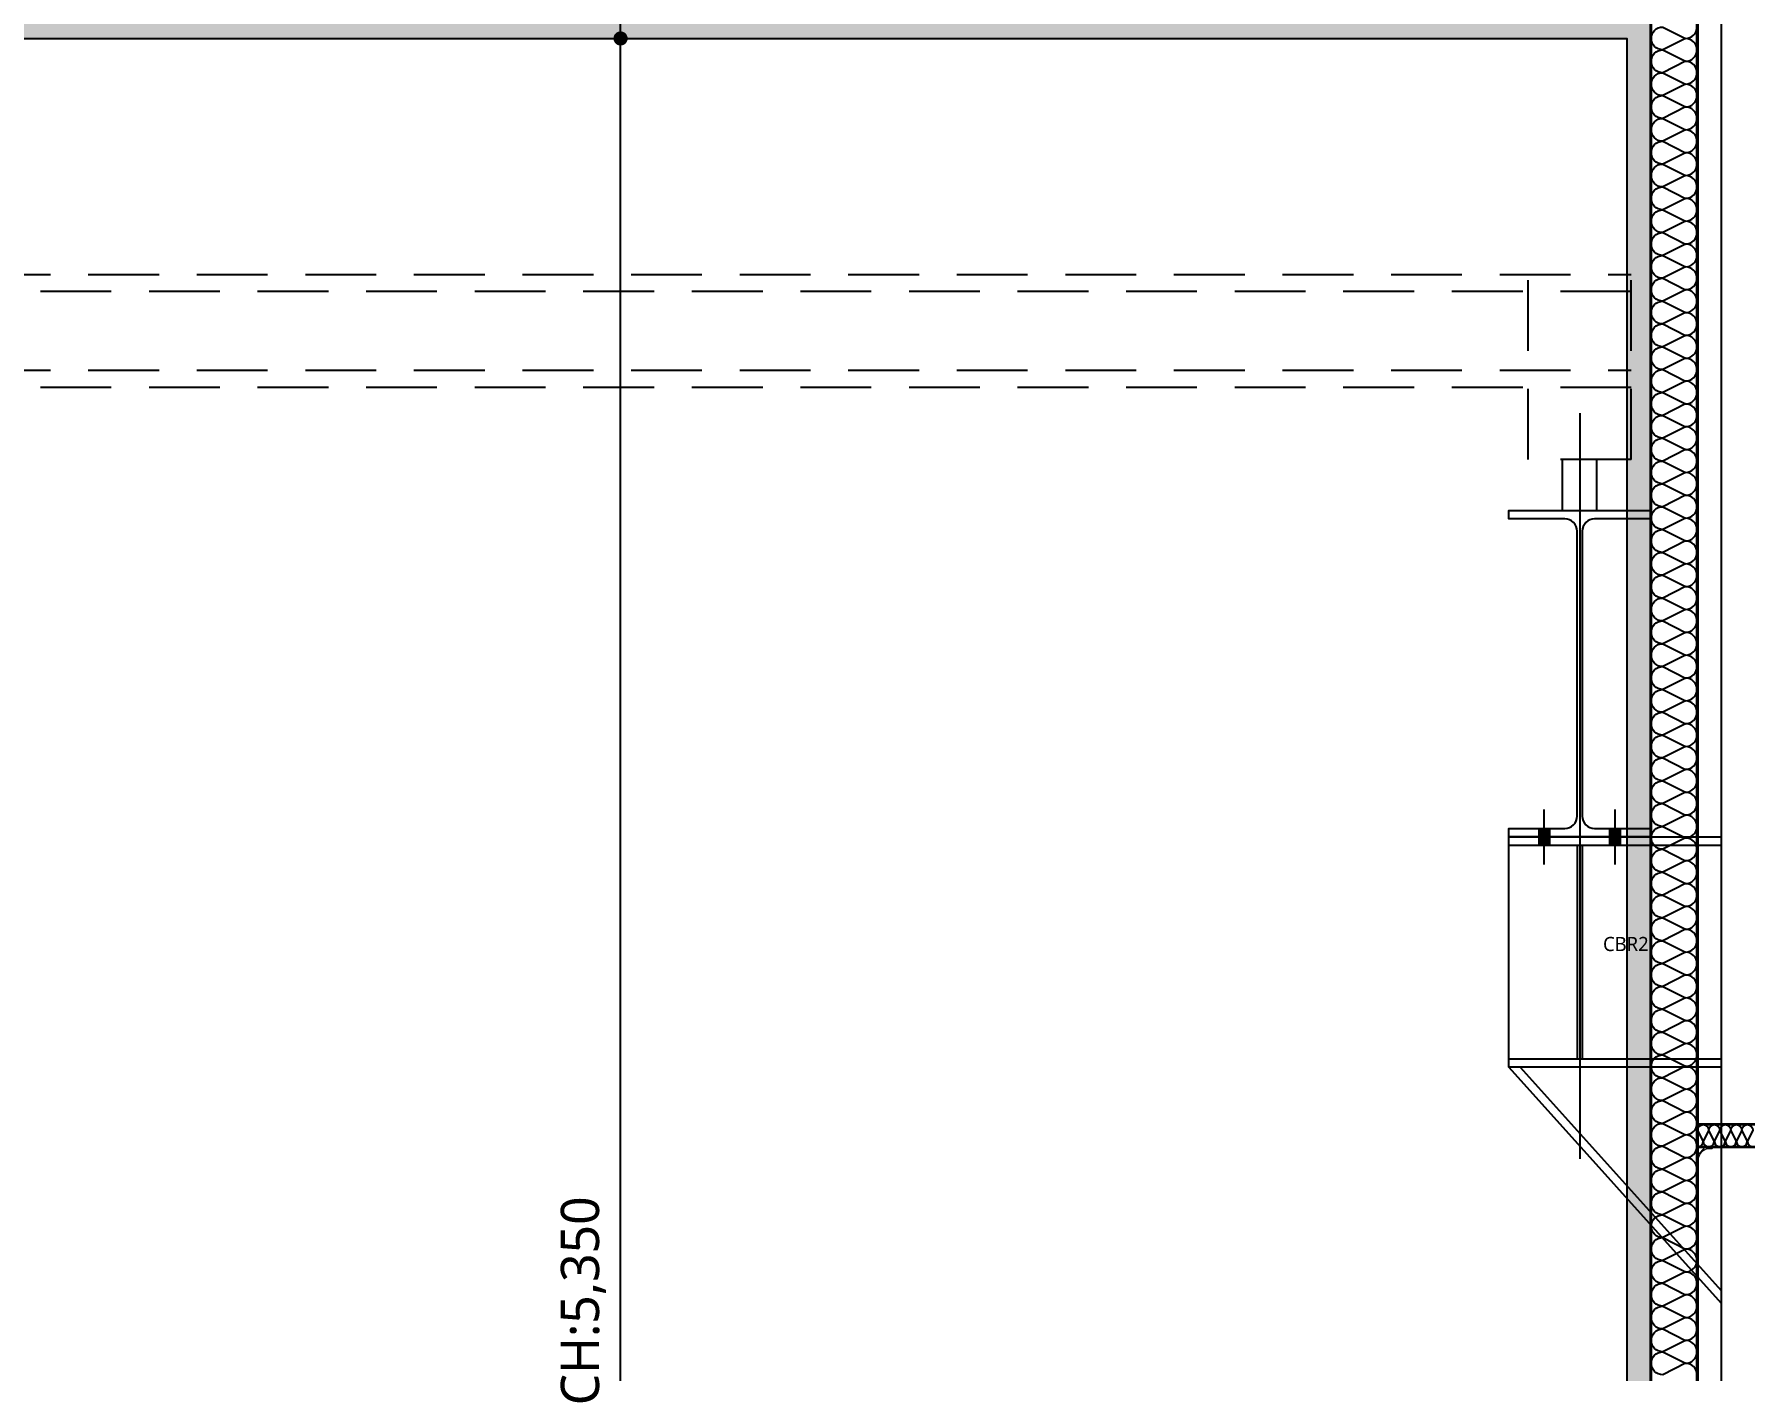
# Model space of a CAD drawing. Header units: millimetres. Extents: x 0 to 672800, y 0 to 118800.
# Drawn here: x 49526 to 53150, y 74522 to 77354 of the extents above; entities that cross this region are included whole.
import ezdxf
from ezdxf.enums import TextEntityAlignment as Align

# ---------------------------------------------------------------- set-up
doc = ezdxf.new("R2010")
doc.units = ezdxf.units.MM
doc.header["$LTSCALE"] = 200
doc.linetypes.add('CEN', pattern=[62, 60, -1, 0, -1])
doc.linetypes.add('HID', pattern=[2.3, 1.5, -0.8])
doc.layers.get('DEFPOINTS').update_dxf_attribs({"color": 137})
for name, color, linetype in [('0-S-col', 4, 'Continuous'), ('1cen', 1, 'CEN'), ('2COL', 2, 'Continuous'), ('3STL', 3, 'Continuous'), ('3TXT', 3, 'Continuous'), ('6ELE', 6, 'Continuous'), ('AA-WAXM-NORT', 4, 'Continuous'), ('AA-WAXM-SAND', 4, 'Continuous'), ('ELE-4', 4, 'Continuous'), ('ELEV-3', 4, 'Continuous'), ('FINISH', 6, 'Continuous'), ('HAT-253', 253, 'Continuous'), ('HAT-INS', 252, 'Continuous'), ('Insul', 252, 'Continuous'), ('S-253', 252, 'Continuous')]:
    doc.layers.add(name, color=color, linetype=linetype)
doc.layers.add('1', color=1, linetype='Continuous', lineweight=5)
doc.layers.add('check', color=61, linetype='Continuous', plot=False)
doc.layers.add('TXT-1', color=137, linetype='Continuous', plot=False)
doc.styles.add('$0$스타일1', font='malgun.ttf')
doc.styles.add('스타일1', font='malgun.ttf')
doc.dimstyles.new('CJA', dxfattribs={"dimscale": 300, "dimtxt": 2.7, "dimasz": 1, "dimexe": 2, "dimexo": 3, "dimgap": 1, "dimtad": 1, "dimdec": 0, "dimzin": 1, "dimdsep": 46, "dimlunit": 6, "dimtxsty": '$0$스타일1', "dimblk": 'CJDOT', "dimcen": 0.09, "dimdle": 1, "dimclrd": 256, "dimclre": 256, "dimclrt": 3, "dimadec": 0, "dimazin": 0, "dimtfac": 1, "dimtdec": 0, "dimtix": 1, "dimtmove": 2, "dimatfit": 3, "dimldrblk": 'CJDOT', "dimfxl": 1, "dimtolj": 1, "dimtzin": 1, "dimarcsym": 0})

# ---------------------------------------------------------------- blocks, each defined once
blk = doc.blocks.new('*U314')
at = {"layer": 'HAT-INS'}
for points in [[(0, 0, 0.414214), (0.25, 0.25), (0, 0.75, -1), (0.5, 0.75), (0.25, 0.25, 0.414214), (0.5, 0)], [(0.5, 0, 0.414214), (0.75, 0.25), (0.5, 0.75, -1), (1, 0.75), (0.75, 0.25, 0.414214), (1, 0)], [(1, 0, 0.414214), (1.25, 0.25), (1, 0.75, -1), (1.5, 0.75), (1.25, 0.25, 0.414214), (1.5, 0)], [(1.5, 0, 0.414214), (1.75, 0.25), (1.5, 0.75, -1), (2, 0.75), (1.75, 0.25, 0.414214), (2, 0)], [(2, 0, 0.414214), (2.25, 0.25), (2, 0.75, -1), (2.5, 0.75), (2.25, 0.25, 0.414214), (2.5, 0)]]:
    blk.add_lwpolyline(points, format="xyb", dxfattribs=at)
blk = doc.blocks.new('*U313')
at = {"layer": 'HAT-INS'}
for points in [[(26, 0, 0.414214), (26.25, 0.25), (26, 0.75, -1), (26.5, 0.75), (26.25, 0.25, 0.414214), (26.5, 0)], [(26.5, 0, 0.414214), (26.75, 0.25), (26.5, 0.75, -1), (27, 0.75), (26.75, 0.25, 0.414214), (27, 0)], [(27, 0, 0.414214), (27.25, 0.25), (27, 0.75, -1), (27.5, 0.75), (27.25, 0.25, 0.414214), (27.5, 0)], [(27.5, 0, 0.414214), (27.75, 0.25), (27.5, 0.75, -1), (28, 0.75), (27.75, 0.25, 0.414214), (28, 0)], [(28, 0, 0.414214), (28.25, 0.25), (28, 0.75, -1), (28.5, 0.75), (28.25, 0.25, 0.414214), (28.5, 0)], [(28.5, 0, 0.414214), (28.75, 0.25), (28.5, 0.75, -1), (29, 0.75), (28.75, 0.25, 0.414214), (29, 0)], [(29, 0, 0.414214), (29.25, 0.25), (29, 0.75, -1), (29.5, 0.75), (29.25, 0.25, 0.414214), (29.5, 0)], [(29.5, 0, 0.414214), (29.75, 0.25), (29.5, 0.75, -1), (30, 0.75), (29.75, 0.25, 0.414214), (30, 0)], [(30, 0, 0.414214), (30.25, 0.25), (30, 0.75, -1), (30.5, 0.75), (30.25, 0.25, 0.414214), (30.5, 0)], [(30.5, 0, 0.414214), (30.75, 0.25), (30.5, 0.75, -1), (31, 0.75), (30.75, 0.25, 0.414214), (31, 0)], [(31, 0, 0.414214), (31.25, 0.25), (31, 0.75, -1), (31.5, 0.75), (31.25, 0.25, 0.414214), (31.5, 0)], [(31.5, 0, 0.414214), (31.75, 0.25), (31.5, 0.75, -1), (32, 0.75), (31.75, 0.25, 0.414214), (32, 0)], [(32, 0, 0.414214), (32.25, 0.25), (32, 0.75, -1), (32.5, 0.75), (32.25, 0.25, 0.414214), (32.5, 0)], [(32.5, 0, 0.414214), (32.75, 0.25), (32.5, 0.75, -1), (33, 0.75), (32.75, 0.25, 0.414214), (33, 0)], [(33, 0, 0.414214), (33.25, 0.25), (33, 0.75, -1), (33.5, 0.75), (33.25, 0.25, 0.414214), (33.5, 0)], [(33.5, 0, 0.414214), (33.75, 0.25), (33.5, 0.75, -1), (34, 0.75), (33.75, 0.25, 0.414214), (34, 0)], [(34, 0, 0.414214), (34.25, 0.25), (34, 0.75, -1), (34.5, 0.75), (34.25, 0.25, 0.414214), (34.5, 0)], [(34.5, 0, 0.414214), (34.75, 0.25), (34.5, 0.75, -1), (35, 0.75), (34.75, 0.25, 0.414214), (35, 0)], [(35, 0, 0.414214), (35.25, 0.25), (35, 0.75, -1), (35.5, 0.75), (35.25, 0.25, 0.414214), (35.5, 0)], [(35.5, 0, 0.414214), (35.75, 0.25), (35.5, 0.75, -1), (36, 0.75), (35.75, 0.25, 0.414214), (36, 0)], [(36, 0, 0.414214), (36.25, 0.25), (36, 0.75, -1), (36.5, 0.75), (36.25, 0.25, 0.414214), (36.5, 0)], [(36.5, 0, 0.414214), (36.75, 0.25), (36.5, 0.75, -1), (37, 0.75), (36.75, 0.25, 0.414214), (37, 0)], [(37, 0, 0.414214), (37.25, 0.25), (37, 0.75, -1), (37.5, 0.75), (37.25, 0.25, 0.414214), (37.5, 0)], [(37.5, 0, 0.414214), (37.75, 0.25), (37.5, 0.75, -1), (38, 0.75), (37.75, 0.25, 0.414214), (38, 0)], [(38, 0, 0.414214), (38.25, 0.25), (38, 0.75, -1), (38.5, 0.75), (38.25, 0.25, 0.414214), (38.5, 0)], [(38.5, 0, 0.414214), (38.75, 0.25), (38.5, 0.75, -1), (39, 0.75), (38.75, 0.25, 0.414214), (39, 0)], [(39, 0, 0.414214), (39.25, 0.25), (39, 0.75, -1), (39.5, 0.75), (39.25, 0.25, 0.414214), (39.5, 0)], [(39.5, 0, 0.414214), (39.75, 0.25), (39.5, 0.75, -1), (40, 0.75), (39.75, 0.25, 0.414214), (40, 0)], [(40, 0, 0.414214), (40.25, 0.25), (40, 0.75, -1), (40.5, 0.75), (40.25, 0.25, 0.414214), (40.5, 0)], [(40.5, 0, 0.414214), (40.75, 0.25), (40.5, 0.75, -1), (41, 0.75), (40.75, 0.25, 0.414214), (41, 0)], [(41, 0, 0.414214), (41.25, 0.25), (41, 0.75, -1), (41.5, 0.75), (41.25, 0.25, 0.414214), (41.5, 0)], [(41.5, 0, 0.414214), (41.75, 0.25), (41.5, 0.75, -1), (42, 0.75), (41.75, 0.25, 0.414214), (42, 0)], [(42, 0, 0.414214), (42.25, 0.25), (42, 0.75, -1), (42.5, 0.75), (42.25, 0.25, 0.414214), (42.5, 0)], [(42.5, 0, 0.414214), (42.75, 0.25), (42.5, 0.75, -1), (43, 0.75), (42.75, 0.25, 0.414214), (43, 0)], [(43, 0, 0.414214), (43.25, 0.25), (43, 0.75, -1), (43.5, 0.75), (43.25, 0.25, 0.414214), (43.5, 0)], [(43.5, 0, 0.414214), (43.75, 0.25), (43.5, 0.75, -1), (44, 0.75), (43.75, 0.25, 0.414214), (44, 0)], [(44, 0, 0.414214), (44.25, 0.25), (44, 0.75, -1), (44.5, 0.75), (44.25, 0.25, 0.414214), (44.5, 0)], [(44.5, 0, 0.414214), (44.75, 0.25), (44.5, 0.75, -1), (45, 0.75), (44.75, 0.25, 0.414214), (45, 0)], [(45, 0, 0.414214), (45.25, 0.25), (45, 0.75, -1), (45.5, 0.75), (45.25, 0.25, 0.414214), (45.5, 0)], [(45.5, 0, 0.414214), (45.75, 0.25), (45.5, 0.75, -1), (46, 0.75), (45.75, 0.25, 0.414214), (46, 0)], [(46, 0, 0.414214), (46.25, 0.25), (46, 0.75, -1), (46.5, 0.75), (46.25, 0.25, 0.414214), (46.5, 0)], [(46.5, 0, 0.414214), (46.75, 0.25), (46.5, 0.75, -1), (47, 0.75), (46.75, 0.25, 0.414214), (47, 0)], [(47, 0, 0.414214), (47.25, 0.25), (47, 0.75, -1), (47.5, 0.75), (47.25, 0.25, 0.414214), (47.5, 0)], [(47.5, 0, 0.414214), (47.75, 0.25), (47.5, 0.75, -1), (48, 0.75), (47.75, 0.25, 0.414214), (48, 0)], [(48, 0, 0.414214), (48.25, 0.25), (48, 0.75, -1), (48.5, 0.75), (48.25, 0.25, 0.414214), (48.5, 0)], [(48.5, 0, 0.414214), (48.75, 0.25), (48.5, 0.75, -1), (49, 0.75), (48.75, 0.25, 0.414214), (49, 0)], [(49, 0, 0.414214), (49.25, 0.25), (49, 0.75, -1), (49.5, 0.75), (49.25, 0.25, 0.414214), (49.5, 0)], [(49.5, 0, 0.414214), (49.75, 0.25), (49.5, 0.75, -1), (50, 0.75), (49.75, 0.25, 0.414214), (50, 0)], [(50, 0, 0.414214), (50.25, 0.25), (50, 0.75, -1), (50.5, 0.75), (50.25, 0.25, 0.414214), (50.5, 0)], [(50.5, 0, 0.414214), (50.75, 0.25), (50.5, 0.75, -1), (51, 0.75), (50.75, 0.25, 0.414214), (51, 0)], [(51, 0, 0.414214), (51.25, 0.25), (51, 0.75, -1), (51.5, 0.75), (51.25, 0.25, 0.414214), (51.5, 0)], [(51.5, 0, 0.414214), (51.75, 0.25), (51.5, 0.75, -1), (52, 0.75), (51.75, 0.25, 0.414214), (52, 0)], [(52, 0, 0.414214), (52.25, 0.25), (52, 0.75, -1), (52.5, 0.75), (52.25, 0.25, 0.414214), (52.5, 0)], [(52.5, 0, 0.414214), (52.75, 0.25), (52.5, 0.75, -1), (53, 0.75), (52.75, 0.25, 0.414214), (53, 0)], [(53, 0, 0.414214), (53.25, 0.25), (53, 0.75, -1), (53.5, 0.75), (53.25, 0.25, 0.414214), (53.5, 0)], [(53.5, 0, 0.414214), (53.75, 0.25), (53.5, 0.75, -1), (54, 0.75), (53.75, 0.25, 0.414214), (54, 0)], [(54, 0, 0.414214), (54.25, 0.25), (54, 0.75, -1), (54.5, 0.75), (54.25, 0.25, 0.414214), (54.5, 0)], [(54.5, 0, 0.414214), (54.75, 0.25), (54.5, 0.75, -1), (55, 0.75), (54.75, 0.25, 0.414214), (55, 0)], [(55, 0, 0.414214), (55.25, 0.25), (55, 0.75, -1), (55.5, 0.75), (55.25, 0.25, 0.414214), (55.5, 0)]]:
    blk.add_lwpolyline(points, format="xyb", dxfattribs=at)
blk = doc.blocks.new('CJDOT')
blk.add_line((-2, 0), (2, 0))
at = {"const_width": 0.5}
blk.add_lwpolyline([(-0.25, 0, 1), (0.25, 0, 1)], format="xyb", close=True, dxfattribs=at)
blk = doc.blocks.new('*D270')
at = {"layer": 'check', "lineweight": -2, "transparency": 16777216}
for p, q in [((50131.1, 77344.9), (50828.2, 77344.9)), ((50768.2, 72024.9), (50768.2, 77314.9)), ((50131.1, 71994.9), (50828.2, 71994.9))]:
    blk.add_line(p, q, dxfattribs=at)
at = {"layer": 'DEFPOINTS', "color": 0, "transparency": 16777216}
for p in [(50041.1, 77344.9), (50768.2, 77344.9), (50041.1, 71994.9)]:
    blk.add_point(p, dxfattribs=at)
at = {"layer": 'check', "lineweight": -2, "transparency": 16777216, "xscale": 30, "yscale": 30, "zscale": 30}
for p, rotation in [((50768.2, 77344.9), 90), ((50768.2, 71994.9), 270)]:
    blk.add_blockref('CJDOT', p, dxfattribs=dict(at, rotation=rotation))
at = {"layer": 'check', "transparency": 16777216, "insert": (50689.5, 74669.9), "char_height": 81, "attachment_point": 5, "rotation": 90, "style": '$0$스타일1'}
blk.add_mtext('\\A1;CH:5,350', dxfattribs=at)
blk = doc.blocks.new('AL2')
at = {"layer": '1'}
blk.add_lwpolyline([(-5.8, 52.5), (-5.8, 39.2, -0.150786), (-17.6, 17.6, -0.150786), (-39.2, 5.8), (-52.5, 5.8, 0.414214), (-55.8, 2.5), (-27.9, 2.5), (-2.5, 27.9), (-2.5, 55.8, 0.414214)], format="xyb", close=True, dxfattribs=at)
blk = doc.blocks.new('t1-crane')
at = {"layer": 'S-253'}
for points in [[(11311, 4226), (11311, 4190), (11289, 4190), (11289, 4226)], [(11461, 4226), (11461, 4190), (11439, 4190), (11439, 4226)]]:
    blk.add_hatch(color=256, dxfattribs=at).paths.add_polyline_path(points)
at = {"layer": '1cen', "color": 1}
blk.add_line((11375, 5105.9), (11375, 3526.2), dxfattribs=at)
at = {"layer": '1cen'}
for p, q in [((11300, 4150), (11300, 4266)), ((11450, 4150), (11450, 4266))]:
    blk.add_line(p, q, dxfattribs=at)
at = {"layer": '2COL'}
blk.add_lwpolyline([(11369.5, 4856, 0.414214), (11343.5, 4882), (11225, 4882), (11225, 4900), (11525, 4900), (11525, 4882), (11406.5, 4882, 0.414214), (11380.5, 4856), (11380.5, 4252, 0.414214), (11406.5, 4226), (11525, 4226), (11525, 4208), (11225, 4208), (11225, 4226), (11343.5, 4226, 0.414214), (11369.5, 4252)], format="xyb", close=True, dxfattribs=at)
at = {"layer": '3STL', "color": 7}
for p, q in [((11369.5, 4190), (11369.5, 3738)), ((11380.5, 4190), (11380.5, 3738))]:
    blk.add_line(p, q, dxfattribs=at)
at = {"layer": '3STL'}
for p, q in [((11225, 3720), (11675, 3220)), ((11249.2, 3720), (11675, 3246.9))]:
    blk.add_line(p, q, dxfattribs=at)
at = {"layer": '3TXT'}
for p, q in [((11675, 4190), (11225, 4190)), ((11225, 3738), (11675, 3738))]:
    blk.add_line(p, q, dxfattribs=at)
blk.add_lwpolyline([(11225, 4208), (11675, 4208), (11675, 3720), (11225, 3720)], close=True, dxfattribs=at)
at = {"layer": '6ELE'}
for points in [[(11311, 4226), (11311, 4190), (11289, 4190), (11289, 4226)], [(11461, 4226), (11461, 4190), (11439, 4190), (11439, 4226)]]:
    blk.add_lwpolyline(points, close=True, dxfattribs=at)
at = {"layer": 'FINISH', "color": 8, "linetype": 'HID', "ltscale": 0.5}
for p, q in [((165.6, 5400), (11484.3, 5400)), ((11265.6, 5007.9), (11265.6, 5400)), ((11484.3, 5007.9), (11484.3, 5400)), ((11484.3, 5363.5), (165.6, 5363.5)), ((165.6, 5197.1), (11484.3, 5197.1)), ((11484.3, 5160.6), (165.6, 5160.6)), ((11484.3, 5007.9), (11265.6, 5007.9))]:
    blk.add_line(p, q, dxfattribs=at)
at = {"layer": 'FINISH', "color": 8, "linetype": 'HID'}
for p, q in [((11338.5, 4900), (11338.5, 5007.9)), ((11411.4, 4900), (11411.4, 5007.9))]:
    blk.add_line(p, q, dxfattribs=at)
at = {"layer": 'TXT-1', "style": '스타일1'}
blk.add_text('CBR2', height=30, dxfattribs=at).set_placement((11472.8, 3981.2), align=Align.MIDDLE_CENTER)

msp = doc.modelspace()

# ---------------------------------------------------------------- hatches: boundary and pattern name
at = {"layer": 'HAT-253'}
h = msp.add_hatch(dxfattribs=at)
h.set_pattern_fill('ANSI38', color=256, scale=5)
h.set_pattern_definition([(45, (3e-10, -34803.98), (-11.2253202, 11.2253202), []), (135, (3e-10, -34803.98), (-33.6759605, 11.2253202), [39.6875, -23.8125])])
h.paths.add_polyline_path([(40950, 71994.9), (41000, 71994.9), (41000, 77344.9), (52900, 77344.9), (52900, 71994.9), (52950, 71994.9), (52950, 77394.9), (40950, 77394.9)])

# ---------------------------------------------------------------- linework, layer by layer
at = {"layer": '0-S-col', "color": 8}
msp.add_lwpolyline([(53149.5, 77994.9), (53100, 77994.9), (53100, 71994.9), (53400, 71994.9), (53400, 77994.9), (53350.5, 77994.9)], dxfattribs=at)
at = {"layer": 'AA-WAXM-NORT'}
for p, q in [((53050, 74994.9), (53050, 75044.9)), ((53050, 75044.9), (56875, 75044.9))]:
    msp.add_line(p, q, dxfattribs=at)
at = {"layer": 'AA-WAXM-SAND'}
msp.add_line((56875, 74994.9), (53050, 74994.9), dxfattribs=at)
at = {"layer": 'ELE-4'}
msp.add_lwpolyline([(53050, 71994.9), (52950, 71994.9), (52950, 78974.9), (53050, 78974.9), (53050, 71994.9)], dxfattribs=at)
at = {"layer": 'ELE-4', "color": 252, "ltscale": 253}
msp.add_lwpolyline([(53040, 71994.9), (53040, 71996.5), (53048.4, 71996.5), (53048.4, 78973.3), (52951.6, 78973.3), (52951.6, 71996.5), (52960, 71996.5), (52960, 71994.9)], dxfattribs=at)
at = {"layer": 'HAT-INS'}
for p, q in [((53050, 75043.3), (56875, 75043.3)), ((56875, 74996.5), (53050, 74996.5))]:
    msp.add_line(p, q, dxfattribs=at)
at = {"layer": 'Insul'}
for points in [[(40950, 71994.9), (41000, 71994.9), (41000, 77344.9), (52900, 77344.9), (52900, 71994.9), (52950, 71994.9), (52950, 77394.9), (40950, 77394.9), (40950, 71994.9)], [(41000, 71994.9), (41000, 77344.9), (52900, 77344.9), (52900, 71994.9)]]:
    msp.add_lwpolyline(points, dxfattribs=at)

# ---------------------------------------------------------------- block references
msp.add_blockref('t1-crane', (41425, 71444.9))
at = {"layer": 'ELEV-3', "xscale": 0.599999999627471, "yscale": 0.599999999627471, "zscale": 0.599999999627471, "rotation": 180}
msp.add_blockref('AL2', (53048.5, 74996.4), dxfattribs=at)
at = {"layer": 'HAT-INS', "xscale": 96.80000000000017, "yscale": 96.80000000000017, "zscale": 96.80000000000017, "rotation": 90}
msp.add_blockref('*U313', (53048.4, 71996.7), dxfattribs=at)
at = {"layer": 'HAT-INS', "xscale": 46.8, "yscale": 46.8, "zscale": 46.8}
msp.add_blockref('*U314', (53050, 74996.5), dxfattribs=at)

# ---------------------------------------------------------------- dimensions: what is measured, and where the dimension line sits
at = {"layer": 'check'}
dim = msp.add_linear_dim(base=(50768.2, 77344.9), p1=(50041.1, 71994.9), p2=(50041.1, 77344.9), angle=270, text='CH:<>', dimstyle='CJA', override={"dimscale": 30, "dimclrd": 256, "dimclre": 256, "dimclrt": 256}, dxfattribs=at)
dim.commit()
dim.dimension.update_dxf_attribs({"geometry": '*D270', "text_midpoint": (50689.5, 74669.9)})

doc.saveas('drawing.dxf')
